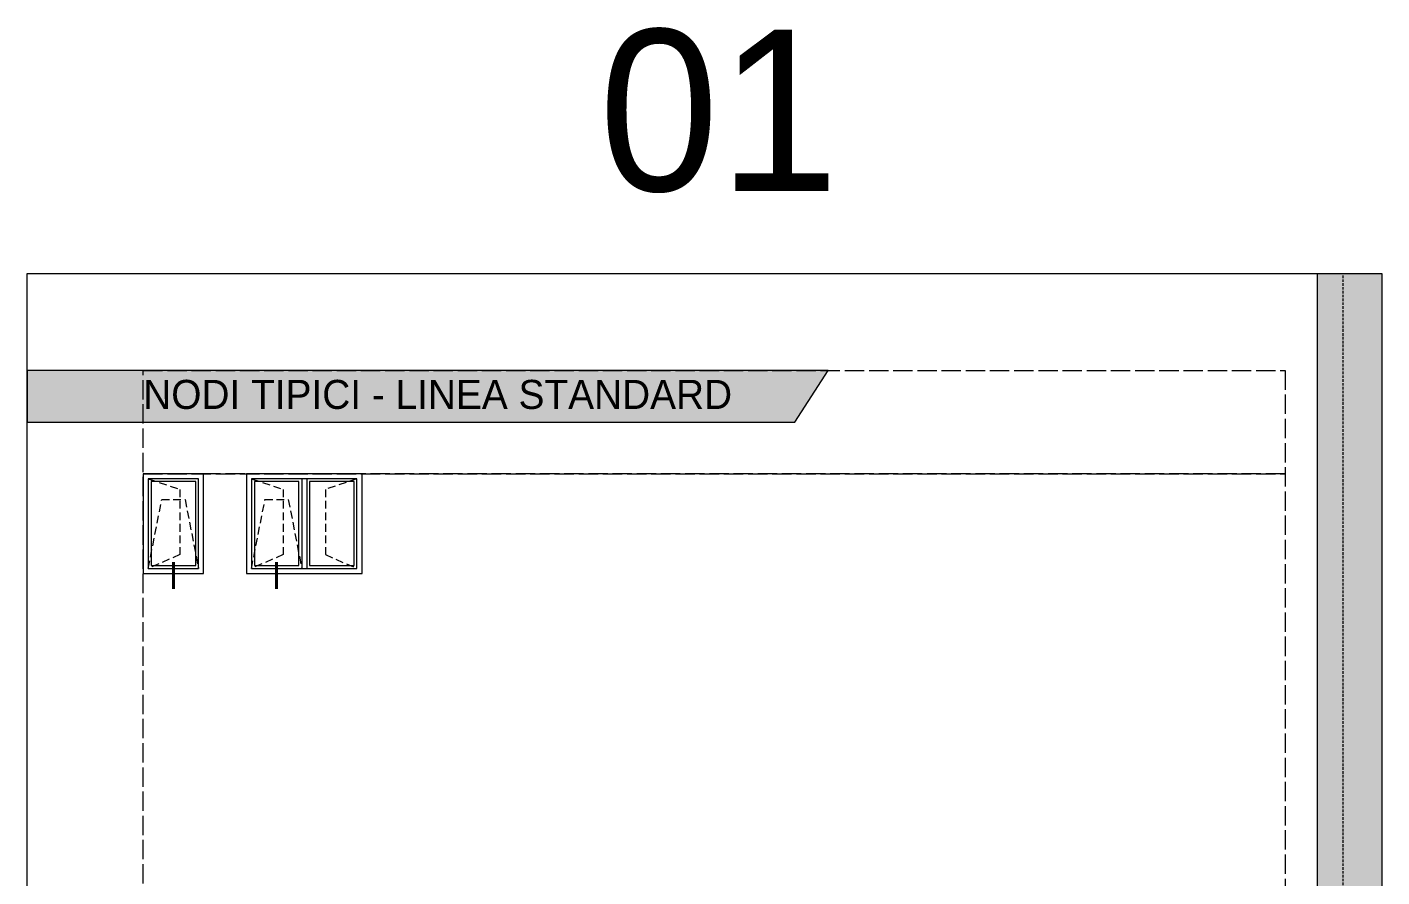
# Model space of a CAD drawing. Header units: millimetres. Extents: x -8 to 2550, y -393 to 1062.
# Drawn here: x 0 to 210, y 203.5 to 335.2 of the extents above; entities that cross this region are included whole.
import ezdxf

# ---------------------------------------------------------------- set-up
doc = ezdxf.new("R2010")
doc.units = ezdxf.units.MM
doc.header["$LTSCALE"] = 0.25
doc.header["$MEASUREMENT"] = 0
for name, pattern in [('ACAD_ISO02W100', [15, 12, -3]), ('DOT2', [0.125, 0, -0.125]), ('HIDDEN', [9.525, 6.35, -3.175])]:
    doc.linetypes.add(name, pattern=pattern)
for name, color, linetype, lineweight in [('01_Aluminum', 4, 'Continuous', 40), ('01_Index Image', 3, 'Continuous', 18), ('01_Text', 40, 'Continuous', 25)]:
    doc.layers.add(name, color=color, linetype=linetype, lineweight=lineweight)
doc.layers.add('01_Fill Border Red', color=7, linetype='Continuous', lineweight=20, true_color=0xe2001a)
doc.layers.add('01_Text [White]', color=7, linetype='Continuous', lineweight=25, true_color=0xffffff)
doc.layers.add('02_Block Frame', color=7, linetype='Continuous', lineweight=5, true_color=0xe2001a, plot=False)
doc.layers.add('02_Layout Grid', color=252, linetype='DOT2', lineweight=5, plot=False, transparency=0.5)
doc.styles.add('ALUK Main&Secondary Titles', font='GOTHIC.TTF')
doc.styles.add('Aluk Text', font='GOTHIC.TTF')

msp = doc.modelspace()

# ---------------------------------------------------------------- hatches: boundary and pattern name
at = {"layer": '01_Fill Border Red', "ltscale": 0.25}
h = msp.add_hatch(color=256, dxfattribs=at)
h.dxf.hatch_style = 1
h.paths.add_polyline_path([(200, 107), (200, 297), (210, 297), (210, 107)])
h = msp.add_hatch(color=256, dxfattribs=at)
h.dxf.hatch_style = 1
h.paths.add_polyline_path([(118.986, 274), (124.181, 282), (0, 282), (0, 273.999)])

# ---------------------------------------------------------------- linework, layer by layer
at = {"layer": '01_Aluminum'}
for p, q in [((22.682, 248.183), (22.682, 252.312)), ((38.682, 248.183), (38.682, 252.312))]:
    msp.add_line(p, q, dxfattribs=at)
at = {"layer": '01_Fill Border Red'}
msp.add_lwpolyline([(0, 282), (0, 274), (118.986, 274), (124.181, 282), (0, 282)], dxfattribs=at)
at = {"layer": '01_Index Image'}
for p, q in [((42.579, 265.216), (42.579, 251.316)), ((43.341, 265.216), (43.341, 251.316))]:
    msp.add_line(p, q, dxfattribs=at)
at = {"layer": '01_Index Image', "ltscale": 0.25}
for points in [[(18, 250.532), (27.363, 250.532), (27.363, 266), (18, 266)], [(18.784, 251.316), (26.579, 251.316), (26.579, 265.216), (18.784, 265.216)], [(19.232, 251.764), (26.131, 251.764), (26.131, 264.768), (19.232, 264.768)], [(34, 250.532), (51.92, 250.532), (51.92, 266), (34, 266)], [(34.784, 251.316), (51.136, 251.316), (51.136, 265.216), (34.784, 265.216)], [(35.232, 251.764), (42.131, 251.764), (42.131, 264.768), (35.232, 264.768)], [(43.789, 251.764), (50.688, 251.764), (50.688, 264.768), (43.789, 264.768)]]:
    msp.add_lwpolyline(points, close=True, dxfattribs=at)
at = {"layer": '01_Index Image', "linetype": 'HIDDEN', "ltscale": 0.75}
for points in [[(18.784, 265.216), (23.682, 263.563), (23.682, 253.456), (18.784, 251.316)], [(34.784, 265.216), (39.682, 263.563), (39.682, 253.456), (34.784, 251.316)], [(51.136, 265.216), (46.238, 263.563), (46.238, 253.456), (51.136, 251.316)], [(18.784, 251.316), (20.874, 261.98), (24.49, 261.98), (26.579, 251.316)], [(34.784, 251.316), (36.874, 261.98), (40.49, 261.98), (42.579, 251.316)]]:
    msp.add_lwpolyline(points, dxfattribs=at)
at = {"layer": '02_Block Frame'}
msp.add_line((200, 107), (200, 297), dxfattribs=at)
msp.add_lwpolyline([(0, 0), (0, 297), (210, 297), (210, 0)], close=True, dxfattribs=at)
at = {"layer": '02_Block Frame', "linetype": 'ACAD_ISO02W100'}
for points in [[(18, 15), (18, 282), (195, 282), (195, 15)], [(18, 266), (195, 266), (195, 266), (18, 266)]]:
    msp.add_lwpolyline(points, close=True, dxfattribs=at)
at = {"layer": '02_Layout Grid', "linetype": 'HIDDEN', "ltscale": 0.25}
msp.add_line((204, 107), (204, 297), dxfattribs=at)

# ---------------------------------------------------------------- texts
at = {"layer": '01_Text', "style": 'Aluk Text'}
msp.add_text('01', height=25, dxfattribs=at).set_placement((88.63, 309.818))
at = {"layer": '01_Text [White]', "insert": (18, 278.25), "char_height": 4.5, "attachment_point": 4, "style": 'ALUK Main&Secondary Titles'}
msp.add_mtext_dynamic_manual_height_columns('{\\fPoppins|b0|i0|c0|p2;NODI TIPICI - LINEA STANDARD}', width=120.62971, gutter_width=15, heights=[0], dxfattribs=at)

doc.saveas('drawing.dxf')
